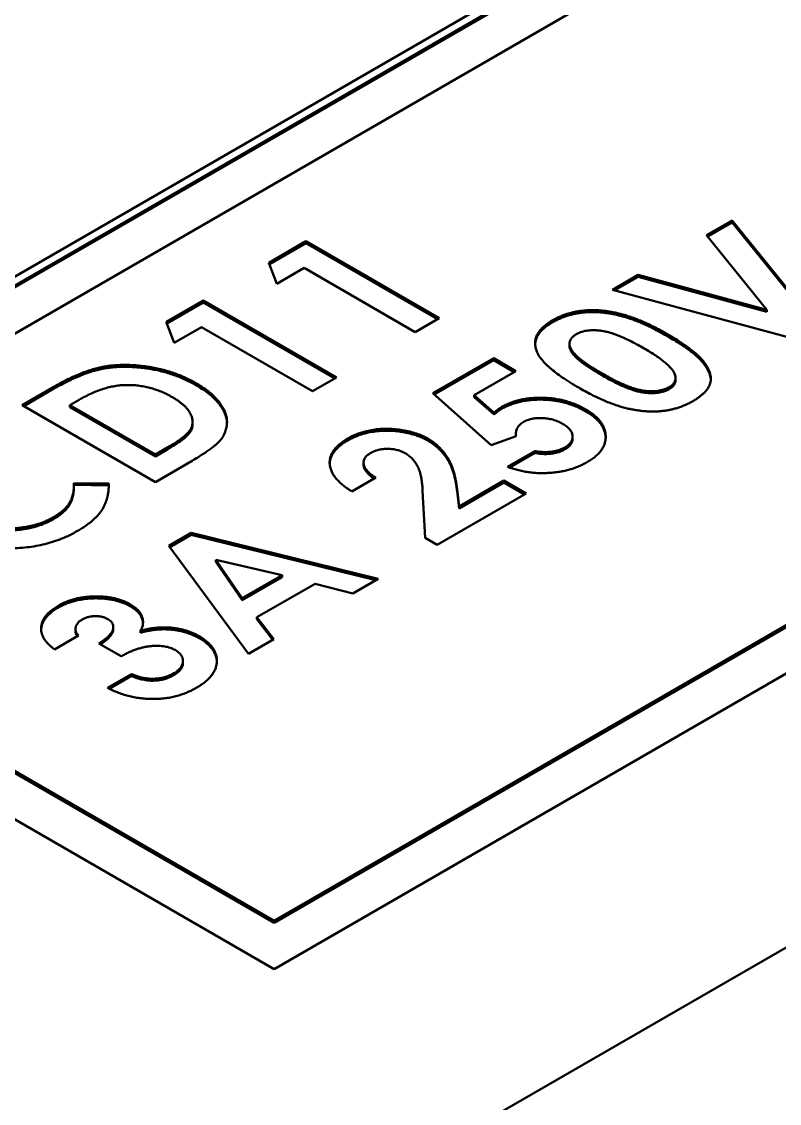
# Model space of a CAD drawing. Header units: millimetres. Extents: x -86 to 841, y -58 to 594.
# Drawn here: x 131.877 to 135.092, y 217.581 to 222.171 of the extents above; entities that cross this region are included whole.
import ezdxf

# ---------------------------------------------------------------- set-up
doc = ezdxf.new("R2010")
doc.units = ezdxf.units.MM
doc.layers.add('Visible (ISO)', color=7, linetype='Continuous', lineweight=50)
doc.layers.add('Visible Narrow (ISO)', color=7, linetype='Continuous', lineweight=35)

msp = doc.modelspace()

# ---------------------------------------------------------------- linework, layer by layer
at = {"layer": 'Visible (ISO)'}
for p, q in [((128.5364, 219.1772), (139.8964, 225.7359)), ((136.1832, 223.5544), (129.8861, 219.9188)), ((136.1832, 223.5463), (129.8932, 219.9147)), ((136.1832, 223.3503), (130.2397, 219.9188)), ((132.7192, 216.8565), (141.4873, 221.9187)), ((132.9479, 218.1511), (139.2449, 221.7867)), ((132.9479, 218.3552), (138.8914, 221.7867)), ((132.9479, 218.3471), (138.8914, 221.7785)), ((134.7836, 221.2642), (134.8917, 221.3266)), ((134.7881, 221.2587), (134.8917, 221.3185)), ((134.8917, 221.3266), (135.2523, 220.8816)), ((134.8917, 221.3185), (134.8917, 221.3266)), ((134.8917, 221.3185), (135.2478, 220.879)), ((132.9256, 221.1481), (133.0825, 221.2387)), ((132.9281, 221.1414), (133.0825, 221.2306)), ((133.0825, 221.2387), (133.6482, 220.9121)), ((133.0825, 221.2306), (133.0825, 221.2387)), ((133.0825, 221.2306), (133.6411, 220.9081)), ((135.0397, 220.9481), (134.7836, 221.2642)), ((132.9592, 221.0587), (132.9256, 221.1481)), ((133.0753, 221.1257), (132.9592, 221.0587)), ((133.5467, 220.8535), (133.0753, 221.1257)), ((134.384, 221.0335), (134.4925, 221.0962)), ((134.3937, 221.0309), (134.4925, 221.088)), ((134.4925, 221.0962), (135.0397, 220.9481)), ((134.4925, 221.088), (134.4925, 221.0962)), ((134.4925, 221.088), (135.0397, 220.9399)), ((135.1545, 220.8252), (134.384, 221.0335)), ((132.4904, 220.8969), (132.6474, 220.9875)), ((132.4929, 220.8902), (132.6474, 220.9793)), ((132.6474, 220.9875), (133.213, 220.6609)), ((132.6474, 220.9793), (132.6474, 220.9875)), ((132.6474, 220.9793), (133.206, 220.6568)), ((135.0397, 220.9399), (135.0397, 220.9481)), ((133.6482, 220.9121), (133.5467, 220.8535)), ((134.1285, 220.8946), (134.1285, 220.9028)), ((132.5241, 220.8075), (132.4904, 220.8969)), ((132.6401, 220.8744), (132.5241, 220.8075)), ((133.1115, 220.6023), (132.6401, 220.8744)), ((134.2015, 220.7946), (134.2015, 220.8028)), ((133.6224, 220.5938), (133.88, 220.7425)), ((133.628, 220.5889), (133.88, 220.7344)), ((133.88, 220.7425), (133.9743, 220.6881)), ((133.88, 220.7344), (133.88, 220.7425)), ((133.88, 220.7344), (133.9672, 220.684)), ((133.9743, 220.6881), (133.7971, 220.5858)), ((134.3436, 220.6677), (134.3436, 220.6759)), ((132.619, 220.6272), (132.619, 220.6354)), ((133.213, 220.6609), (133.1115, 220.6023)), ((134.6519, 220.6501), (134.6519, 220.6582)), ((131.8786, 220.5437), (132.0065, 220.6175)), ((131.8857, 220.5396), (132.0065, 220.6094)), ((133.8698, 220.3742), (133.6224, 220.5938)), ((133.7971, 220.5858), (133.882, 220.5113)), ((133.7971, 220.5777), (133.7971, 220.5858)), ((134.6241, 220.6113), (134.6241, 220.6195)), ((132.4443, 220.2171), (131.8786, 220.5437)), ((132.1204, 220.566), (132.0817, 220.5437)), ((132.0817, 220.5437), (132.4443, 220.3343)), ((132.0817, 220.5355), (132.0817, 220.5437)), ((132.0817, 220.5355), (132.4443, 220.3261)), ((133.7971, 220.5777), (133.882, 220.5032)), ((133.882, 220.5032), (133.882, 220.5113)), ((133.9116, 220.5265), (133.9116, 220.5347)), ((134.2706, 220.5172), (134.2706, 220.5254)), ((132.6025, 220.464), (132.6025, 220.4722)), ((133.2606, 220.3935), (133.2606, 220.4017)), ((133.6, 220.3936), (133.6, 220.4017)), ((133.9748, 220.4122), (133.8698, 220.3742)), ((133.9745, 220.4127), (133.9745, 220.4208)), ((134.2149, 220.4019), (134.2149, 220.41)), ((132.4443, 220.3343), (132.4973, 220.3649)), ((132.4443, 220.3261), (132.4973, 220.3568)), ((134.1825, 220.3564), (134.1825, 220.3645)), ((132.4443, 220.3261), (132.4443, 220.3343)), ((133.938, 220.282), (134.054, 220.3489)), ((133.9468, 220.2789), (134.054, 220.3408)), ((134.054, 220.3408), (134.054, 220.3489)), ((132.5742, 220.292), (132.4443, 220.2171)), ((133.3281, 220.2917), (133.3281, 220.2998)), ((133.3796, 220.2359), (133.278, 220.1773)), ((133.7331, 220.1134), (133.9235, 220.2233)), ((133.7331, 220.1053), (133.9235, 220.2152)), ((133.9235, 220.2233), (134.0178, 220.1689)), ((133.9235, 220.2152), (133.9235, 220.2233)), ((133.9235, 220.2152), (134.0107, 220.1648)), ((132.099, 220.2132), (132.247, 220.2111)), ((132.099, 220.2008), (132.099, 220.209)), ((132.099, 220.205), (132.2467, 220.2029)), ((133.5892, 219.9809), (133.5784, 220.1805)), ((134.0178, 220.1689), (133.6407, 219.9512)), ((133.7245, 220.1866), (133.7331, 220.1134)), ((133.7245, 220.1784), (133.7331, 220.1053)), ((133.7331, 220.1053), (133.7331, 220.1134)), ((132.0123, 220.06), (132.0123, 220.0682)), ((132.5021, 219.947), (132.5963, 220.0014)), ((132.5064, 219.9413), (132.5963, 219.9932)), ((132.5963, 220.0014), (133.3904, 219.8067)), ((132.5963, 219.9932), (132.5963, 220.0014)), ((132.5963, 219.9932), (133.3805, 219.801)), ((132.8393, 219.4885), (132.5021, 219.947)), ((133.6407, 219.9512), (133.5892, 219.9809)), ((129.8861, 219.9188), (132.9479, 218.1511)), ((130.2397, 219.9188), (132.9479, 218.3552)), ((130.2397, 219.9106), (132.9479, 218.3471)), ((132.982, 219.8221), (132.7009, 219.8866)), ((132.7009, 219.8866), (132.8125, 219.7243)), ((132.7009, 219.8784), (132.7009, 219.8866)), ((132.7009, 219.8784), (132.8125, 219.7161)), ((132.8125, 219.7243), (132.982, 219.8221)), ((132.8125, 219.7161), (132.982, 219.814)), ((132.982, 219.814), (132.982, 219.8221)), ((133.3904, 219.8067), (133.282, 219.7441)), ((133.122, 219.7857), (132.8755, 219.6434)), ((133.282, 219.7441), (133.122, 219.7857)), ((132.8125, 219.7161), (132.8125, 219.7243)), ((132.0322, 219.6843), (132.0322, 219.6925)), ((132.3385, 219.6899), (132.3385, 219.698)), ((132.8755, 219.6434), (132.9476, 219.551)), ((132.8755, 219.6352), (132.8755, 219.6434)), ((132.8755, 219.6352), (132.9432, 219.5485)), ((132.1054, 219.5854), (132.1054, 219.5936)), ((132.266, 219.5938), (132.266, 219.602)), ((132.3813, 219.5777), (132.3813, 219.5859)), ((132.1177, 219.5659), (132.0161, 219.5073)), ((132.299, 219.478), (132.2047, 219.5324)), ((132.6308, 219.5546), (132.6308, 219.5628)), ((132.9476, 219.551), (132.8393, 219.4885)), ((132.5616, 219.4501), (132.5616, 219.4582)), ((132.2409, 219.344), (132.3425, 219.4026)), ((132.2486, 219.3403), (132.3425, 219.3945)), ((132.3425, 219.3945), (132.3425, 219.4026)), ((132.5217, 219.3975), (132.5217, 219.4057)), ((132.9479, 218.3471), (132.9479, 218.3552))]:
    msp.add_line(p, q, dxfattribs=at)
for points, knots in [([(134.0614, 220.7752), (134.0597, 220.7813), (134.0563, 220.7931), (134.0556, 220.8109), (134.0583, 220.8279), (134.065, 220.8443), (134.0752, 220.8601), (134.0893, 220.8752), (134.1071, 220.8896), (134.1212, 220.8983), (134.1285, 220.9028)], [0, 0, 0, 0, 0.132314, 0.2587, 0.380912, 0.500535, 0.620923, 0.742376, 0.868281, 1, 1, 1, 1]), ([(134.1285, 220.9028), (134.1335, 220.9056), (134.1433, 220.9111), (134.1591, 220.9184), (134.1751, 220.9249), (134.1916, 220.9307), (134.2086, 220.9355), (134.2261, 220.9395), (134.2439, 220.9428), (134.2622, 220.9451), (134.2809, 220.9464), (134.3, 220.9469), (134.3195, 220.9463), (134.3394, 220.945), (134.3596, 220.9426), (134.3802, 220.9393), (134.4012, 220.9351), (134.4227, 220.9299), (134.4448, 220.9236), (134.4675, 220.9159), (134.4911, 220.907), (134.5153, 220.8967), (134.5405, 220.8852), (134.5664, 220.8723), (134.5932, 220.8582), (134.6109, 220.8481), (134.6199, 220.8429)], [0, 0, 0, 0, 0.036627, 0.072018, 0.106602, 0.140274, 0.17358, 0.206379, 0.239129, 0.271938, 0.305059, 0.338342, 0.37263, 0.407727, 0.443889, 0.481473, 0.520266, 0.561057, 0.604159, 0.650198, 0.699685, 0.752419, 0.808832, 0.868984, 0.93269, 1, 1, 1, 1]), ([(134.1285, 220.8946), (134.1335, 220.8974), (134.1433, 220.9029), (134.1591, 220.9102), (134.1751, 220.9168), (134.1916, 220.9225), (134.2086, 220.9274), (134.2261, 220.9314), (134.2439, 220.9346), (134.2622, 220.9369), (134.2809, 220.9383), (134.3, 220.9387), (134.3195, 220.9382), (134.3394, 220.9368), (134.3596, 220.9344), (134.3802, 220.9311), (134.4012, 220.9269), (134.4227, 220.9217), (134.4448, 220.9154), (134.4675, 220.9077), (134.4911, 220.8988), (134.5153, 220.8886), (134.5405, 220.877), (134.5664, 220.8641), (134.5932, 220.85), (134.6109, 220.8399), (134.6199, 220.8347)], [0, 0, 0, 0, 0.036627, 0.072018, 0.106602, 0.140274, 0.17358, 0.206379, 0.239129, 0.271938, 0.305059, 0.338342, 0.37263, 0.407727, 0.443889, 0.481473, 0.520266, 0.561057, 0.604159, 0.650198, 0.699685, 0.752419, 0.808832, 0.868984, 0.93269, 1, 1, 1, 1]), ([(134.0561, 220.8017), (134.0561, 220.8021), (134.0565, 220.8082), (134.0583, 220.8198), (134.065, 220.8362), (134.0752, 220.8519), (134.0893, 220.867), (134.1071, 220.8814), (134.1212, 220.8901), (134.1285, 220.8946)], [0.2506174, 0.2506174, 0.2506174, 0.2506174, 0.2587, 0.3809118, 0.5005349, 0.6209226, 0.7423758, 0.8682808, 1, 1, 1, 1]), ([(134.5184, 220.7843), (134.5095, 220.7894), (134.4922, 220.7993), (134.4663, 220.8127), (134.4419, 220.8247), (134.4189, 220.8349), (134.3973, 220.8434), (134.377, 220.8502), (134.358, 220.8553), (134.3403, 220.8587), (134.3236, 220.8607), (134.308, 220.8616), (134.2932, 220.8616), (134.2792, 220.8605), (134.2661, 220.8584), (134.2539, 220.8552), (134.2426, 220.8509), (134.2359, 220.8474), (134.2325, 220.8456)], [0, 0, 0, 0, 0.112119, 0.21581, 0.310214, 0.396008, 0.473428, 0.542799, 0.60457, 0.659382, 0.708791, 0.755384, 0.798717, 0.840426, 0.880199, 0.91973, 0.959047, 1, 1, 1, 1]), ([(134.2325, 220.8456), (134.2283, 220.8429), (134.22, 220.8376), (134.2108, 220.8283), (134.2045, 220.8183), (134.2017, 220.8094), (134.2013, 220.8019), (134.2019, 220.7959), (134.204, 220.7896), (134.2069, 220.7831), (134.2111, 220.7762), (134.2161, 220.7691), (134.2225, 220.7618), (134.2299, 220.7541), (134.2387, 220.7461), (134.249, 220.7375), (134.2609, 220.7285), (134.2742, 220.7189), (134.2894, 220.7089), (134.3059, 220.6983), (134.3242, 220.6873), (134.337, 220.6797), (134.3436, 220.6759)], [0, 0, 0, 0, 0.053832, 0.105539, 0.157632, 0.2113, 0.239518, 0.269404, 0.300688, 0.334182, 0.369857, 0.408083, 0.448239, 0.491626, 0.538665, 0.589919, 0.646388, 0.70724, 0.772955, 0.843648, 0.919311, 1, 1, 1, 1]), ([(134.6199, 220.8429), (134.629, 220.8376), (134.6467, 220.8273), (134.6714, 220.8117), (134.6938, 220.7965), (134.714, 220.782), (134.7317, 220.7678), (134.7473, 220.7541), (134.7606, 220.7409), (134.7713, 220.728), (134.7804, 220.7156), (134.7878, 220.7035), (134.7936, 220.6917), (134.798, 220.6802), (134.8005, 220.669), (134.8018, 220.6582), (134.8013, 220.6476), (134.7994, 220.6373), (134.7958, 220.6272), (134.7906, 220.6172), (134.7837, 220.6075), (134.7755, 220.5978), (134.7653, 220.5884), (134.754, 220.5791), (134.7408, 220.5699), (134.7311, 220.5641), (134.7261, 220.5611)], [0, 0, 0, 0, 0.0684887, 0.1330724, 0.1938229, 0.251075, 0.3043913, 0.3543972, 0.401009, 0.4444135, 0.4854041, 0.5246418, 0.5618858, 0.5979156, 0.6324415, 0.6657189, 0.6977456, 0.7293455, 0.7605835, 0.7923616, 0.8243181, 0.8571607, 0.8909303, 0.9259628, 0.9620625, 1, 1, 1, 1]), ([(134.6199, 220.8347), (134.629, 220.8294), (134.6467, 220.8191), (134.6714, 220.8035), (134.6938, 220.7884), (134.714, 220.7738), (134.7317, 220.7596), (134.7473, 220.746), (134.7606, 220.7327), (134.7713, 220.7199), (134.7804, 220.7074), (134.7878, 220.6954), (134.7936, 220.6836), (134.798, 220.6721), (134.8004, 220.6615), (134.8012, 220.6548), (134.8014, 220.6518)], [0, 0, 0, 0, 0.0684887, 0.1330724, 0.1938229, 0.251075, 0.3043913, 0.3543972, 0.401009, 0.4444135, 0.4854041, 0.5246418, 0.5618858, 0.5979156, 0.6324415, 0.6598471, 0.6598471, 0.6598471, 0.6598471]), ([(134.2409, 220.6179), (134.2285, 220.6252), (134.2044, 220.6393), (134.1718, 220.6608), (134.1431, 220.6815), (134.1182, 220.7015), (134.0978, 220.7208), (134.0816, 220.7395), (134.0689, 220.7574), (134.0639, 220.7694), (134.0614, 220.7752)], [0, 0, 0, 0, 0.161066, 0.310779, 0.449889, 0.578276, 0.696627, 0.805994, 0.906565, 1, 1, 1, 1]), ([(134.2015, 220.7946), (134.2015, 220.7944), (134.2015, 220.7921), (134.2019, 220.7877), (134.204, 220.7815), (134.2069, 220.7749), (134.2111, 220.7681), (134.2161, 220.761), (134.2225, 220.7537), (134.2299, 220.746), (134.2387, 220.7379), (134.249, 220.7293), (134.2609, 220.7203), (134.2742, 220.7107), (134.2894, 220.7007), (134.3059, 220.6901), (134.3242, 220.6791), (134.337, 220.6716), (134.3436, 220.6677)], [0.2356581, 0.2356581, 0.2356581, 0.2356581, 0.2395184, 0.2694043, 0.3006884, 0.334182, 0.369857, 0.4080829, 0.4482393, 0.4916256, 0.5386654, 0.5899193, 0.6463879, 0.7072399, 0.7729552, 0.8436484, 0.9193114, 1, 1, 1, 1]), ([(134.6473, 220.6777), (134.6454, 220.6814), (134.6414, 220.6893), (134.6321, 220.701), (134.6202, 220.7134), (134.6053, 220.7264), (134.5876, 220.74), (134.5674, 220.7544), (134.544, 220.7692), (134.5272, 220.7791), (134.5184, 220.7843)], [0, 0, 0, 0, 0.088875, 0.186363, 0.29409, 0.412109, 0.541758, 0.682689, 0.835089, 1, 1, 1, 1]), ([(132.0065, 220.6175), (132.0166, 220.6232), (132.036, 220.6343), (132.0655, 220.6495), (132.0937, 220.6632), (132.1212, 220.6751), (132.1473, 220.6855), (132.1727, 220.694), (132.1969, 220.7008), (132.2205, 220.7061), (132.2438, 220.7099), (132.2674, 220.7125), (132.2914, 220.7141), (132.316, 220.7146), (132.3412, 220.7141), (132.3669, 220.7123), (132.3931, 220.7096), (132.4196, 220.7059), (132.4461, 220.701), (132.4724, 220.6951), (132.4982, 220.6879), (132.5234, 220.6796), (132.5482, 220.6703), (132.5725, 220.6598), (132.5963, 220.6482), (132.6114, 220.6397), (132.619, 220.6354)], [0, 0, 0, 0, 0.060145, 0.116262, 0.168646, 0.217421, 0.26241, 0.303907, 0.342233, 0.377621, 0.411584, 0.445386, 0.479752, 0.514569, 0.550351, 0.586994, 0.624785, 0.663736, 0.70347, 0.743462, 0.784023, 0.82514, 0.867271, 0.910311, 0.954426, 1, 1, 1, 1]), ([(132.0065, 220.6094), (132.0166, 220.6151), (132.036, 220.6261), (132.0655, 220.6414), (132.0937, 220.6551), (132.1212, 220.6669), (132.1473, 220.6774), (132.1727, 220.6858), (132.1969, 220.6927), (132.2205, 220.698), (132.2438, 220.7017), (132.2674, 220.7044), (132.2914, 220.7059), (132.316, 220.7064), (132.3412, 220.7059), (132.3669, 220.7041), (132.3931, 220.7015), (132.4196, 220.6978), (132.4461, 220.6929), (132.4724, 220.6869), (132.4982, 220.6798), (132.5234, 220.6715), (132.5482, 220.6621), (132.5725, 220.6516), (132.5963, 220.64), (132.6114, 220.6315), (132.619, 220.6272)], [0, 0, 0, 0, 0.060145, 0.116262, 0.168646, 0.217421, 0.26241, 0.303907, 0.342233, 0.377621, 0.411584, 0.445386, 0.479752, 0.514569, 0.550351, 0.586994, 0.624785, 0.663736, 0.70347, 0.743462, 0.784023, 0.82514, 0.867271, 0.910311, 0.954426, 1, 1, 1, 1]), ([(134.3436, 220.6759), (134.3523, 220.671), (134.369, 220.6615), (134.3938, 220.6484), (134.4175, 220.6371), (134.4397, 220.6273), (134.4609, 220.6193), (134.4807, 220.6129), (134.4992, 220.6079), (134.5167, 220.6049), (134.5331, 220.6031), (134.5485, 220.6023), (134.5632, 220.6027), (134.5771, 220.6039), (134.5901, 220.6063), (134.6024, 220.6097), (134.6139, 220.614), (134.6207, 220.6177), (134.6241, 220.6195)], [0, 0, 0, 0, 0.110752, 0.212376, 0.305552, 0.39038, 0.466772, 0.535487, 0.596824, 0.651363, 0.701341, 0.747857, 0.792193, 0.834257, 0.875313, 0.916021, 0.957645, 1, 1, 1, 1]), ([(134.6241, 220.6195), (134.6272, 220.6214), (134.6333, 220.6251), (134.6405, 220.6314), (134.646, 220.6381), (134.6497, 220.6453), (134.6518, 220.6529), (134.6521, 220.6608), (134.6505, 220.6692), (134.6484, 220.6748), (134.6473, 220.6777)], [0, 0, 0, 0, 0.124035, 0.242846, 0.360342, 0.479042, 0.599334, 0.725488, 0.858549, 1, 1, 1, 1]), ([(132.3202, 220.629), (132.3123, 220.6287), (132.2962, 220.6281), (132.2721, 220.6246), (132.2476, 220.6196), (132.2227, 220.6125), (132.1975, 220.6037), (132.1719, 220.5929), (132.1458, 220.5803), (132.1291, 220.5709), (132.1204, 220.566)], [0, 0, 0, 0, 0.101663, 0.207636, 0.318745, 0.43668, 0.563507, 0.698681, 0.844447, 1, 1, 1, 1]), ([(132.5157, 220.5778), (132.5081, 220.582), (132.4934, 220.5902), (132.4698, 220.6009), (132.4459, 220.6099), (132.4215, 220.6172), (132.3968, 220.6229), (132.3715, 220.6267), (132.346, 220.6289), (132.3288, 220.629), (132.3202, 220.629)], [0, 0, 0, 0, 0.1422804, 0.2774357, 0.4064877, 0.5299178, 0.6501339, 0.7668447, 0.8834991, 1, 1, 1, 1]), ([(132.619, 220.6354), (132.6294, 220.6291), (132.6499, 220.6167), (132.6766, 220.5965), (132.6993, 220.5755), (132.7178, 220.5538), (132.7323, 220.5318), (132.7422, 220.5098), (132.7479, 220.488), (132.749, 220.4665), (132.746, 220.4456), (132.7397, 220.4257), (132.7297, 220.4069), (132.718, 220.392), (132.7061, 220.38), (132.6943, 220.3702), (132.6804, 220.3595), (132.6641, 220.3477), (132.6451, 220.3351), (132.6237, 220.3216), (132.5999, 220.307), (132.583, 220.2972), (132.5742, 220.292)], [0, 0, 0, 0, 0.065767, 0.129467, 0.191414, 0.252424, 0.311761, 0.368786, 0.423917, 0.478313, 0.53121, 0.582008, 0.630995, 0.679292, 0.705349, 0.735235, 0.768913, 0.806892, 0.848943, 0.895126, 0.945474, 1, 1, 1, 1]), ([(132.619, 220.6272), (132.6294, 220.6209), (132.6499, 220.6085), (132.6766, 220.5883), (132.6993, 220.5673), (132.7178, 220.5457), (132.7323, 220.5237), (132.7422, 220.5017), (132.7471, 220.4829), (132.7482, 220.4715), (132.7484, 220.4674)], [0, 0, 0, 0, 0.0657674, 0.129467, 0.1914139, 0.2524244, 0.3117606, 0.3687864, 0.4239165, 0.4549618, 0.4549618, 0.4549618, 0.4549618]), ([(134.3436, 220.6677), (134.3523, 220.6628), (134.369, 220.6534), (134.3938, 220.6403), (134.4175, 220.629), (134.4397, 220.6191), (134.4609, 220.6111), (134.4807, 220.6047), (134.4992, 220.5998), (134.5167, 220.5968), (134.5331, 220.595), (134.5485, 220.5942), (134.5632, 220.5945), (134.5771, 220.5957), (134.5901, 220.5981), (134.6024, 220.6015), (134.6139, 220.6059), (134.6207, 220.6095), (134.6241, 220.6113)], [0, 0, 0, 0, 0.110752, 0.212376, 0.305552, 0.39038, 0.466772, 0.535487, 0.596824, 0.651363, 0.701341, 0.747857, 0.792193, 0.834257, 0.875313, 0.916021, 0.957645, 1, 1, 1, 1]), ([(134.6241, 220.6113), (134.6272, 220.6132), (134.6333, 220.6169), (134.6405, 220.6232), (134.646, 220.63), (134.6497, 220.6371), (134.6515, 220.6439), (134.6519, 220.6482), (134.6519, 220.6501)], [0, 0, 0, 0, 0.1240354, 0.242846, 0.3603417, 0.4790424, 0.5993341, 0.6861987, 0.6861987, 0.6861987, 0.6861987]), ([(134.7261, 220.5611), (134.721, 220.5582), (134.7109, 220.5526), (134.695, 220.545), (134.6786, 220.5384), (134.6622, 220.5324), (134.6452, 220.5276), (134.6281, 220.5235), (134.6105, 220.5204), (134.5926, 220.5182), (134.5745, 220.5169), (134.5559, 220.5164), (134.5369, 220.5167), (134.5176, 220.5181), (134.4979, 220.5203), (134.4777, 220.5234), (134.4572, 220.5274), (134.4362, 220.5323), (134.4146, 220.5383), (134.3922, 220.5457), (134.369, 220.5544), (134.3449, 220.5644), (134.3202, 220.5759), (134.2943, 220.5886), (134.2676, 220.6027), (134.25, 220.6127), (134.2409, 220.6179)], [0, 0, 0, 0, 0.038221, 0.074874, 0.110168, 0.144745, 0.178103, 0.211197, 0.24385, 0.276037, 0.308544, 0.341435, 0.375117, 0.409625, 0.445367, 0.482286, 0.520792, 0.560774, 0.603062, 0.648922, 0.697907, 0.750777, 0.807292, 0.867643, 0.931855, 1, 1, 1, 1]), ([(132.4973, 220.3649), (132.5036, 220.3686), (132.5157, 220.3756), (132.5324, 220.3862), (132.5473, 220.3963), (132.5602, 220.406), (132.5714, 220.4152), (132.5807, 220.4239), (132.5881, 220.4322), (132.5936, 220.4402), (132.5977, 220.448), (132.6004, 220.4559), (132.6021, 220.464), (132.6027, 220.4723), (132.6021, 220.4807), (132.6004, 220.4894), (132.5975, 220.4982), (132.5934, 220.5072), (132.5882, 220.5163), (132.5818, 220.5253), (132.5741, 220.5343), (132.5648, 220.5431), (132.5545, 220.5519), (132.5429, 220.5607), (132.5299, 220.5694), (132.5205, 220.575), (132.5157, 220.5778)], [0, 0, 0, 0, 0.062614, 0.120409, 0.174209, 0.223733, 0.269036, 0.310683, 0.348147, 0.38241, 0.414784, 0.447226, 0.480075, 0.513768, 0.547992, 0.582946, 0.619343, 0.657151, 0.695713, 0.73554, 0.775849, 0.817585, 0.860745, 0.905388, 0.951999, 1, 1, 1, 1]), ([(133.9116, 220.5347), (133.9177, 220.5381), (133.9299, 220.5448), (133.9498, 220.5533), (133.9705, 220.5605), (133.9921, 220.5663), (134.0146, 220.5706), (134.038, 220.5736), (134.0622, 220.5752), (134.087, 220.5753), (134.112, 220.5741), (134.1366, 220.5714), (134.1606, 220.5673), (134.1839, 220.5617), (134.2066, 220.5547), (134.2288, 220.5464), (134.2503, 220.5366), (134.2637, 220.5292), (134.2706, 220.5254)], [0, 0, 0, 0, 0.0634005, 0.1249764, 0.1844922, 0.2434736, 0.3022637, 0.3613836, 0.4214818, 0.4834545, 0.5459361, 0.6081427, 0.6698203, 0.7323323, 0.7960922, 0.8616427, 0.9294352, 1, 1, 1, 1]), ([(133.9116, 220.5265), (133.9177, 220.5299), (133.9299, 220.5366), (133.9498, 220.5451), (133.9705, 220.5524), (133.9921, 220.5582), (134.0146, 220.5625), (134.038, 220.5654), (134.0622, 220.567), (134.087, 220.5671), (134.112, 220.5659), (134.1366, 220.5632), (134.1606, 220.5591), (134.1839, 220.5535), (134.2066, 220.5465), (134.2288, 220.5382), (134.2503, 220.5284), (134.2637, 220.521), (134.2706, 220.5172)], [0, 0, 0, 0, 0.0634005, 0.1249764, 0.1844922, 0.2434736, 0.3022637, 0.3613836, 0.4214818, 0.4834545, 0.5459361, 0.6081427, 0.6698203, 0.7323323, 0.7960922, 0.8616427, 0.9294352, 1, 1, 1, 1]), ([(133.882, 220.5113), (133.8842, 220.5136), (133.8885, 220.518), (133.8958, 220.5241), (133.9034, 220.5297), (133.9089, 220.5331), (133.9116, 220.5347)], [0, 0, 0, 0, 0.263663, 0.52313, 0.767095, 1, 1, 1, 1]), ([(133.882, 220.5032), (133.8842, 220.5054), (133.8885, 220.5098), (133.8958, 220.5159), (133.9034, 220.5215), (133.9089, 220.5249), (133.9116, 220.5265)], [0, 0, 0, 0, 0.263663, 0.52313, 0.767095, 1, 1, 1, 1]), ([(134.1726, 220.4647), (134.1693, 220.4666), (134.163, 220.4701), (134.1525, 220.4747), (134.1422, 220.4788), (134.1314, 220.4821), (134.1203, 220.4849), (134.1089, 220.4868), (134.0974, 220.4883), (134.0856, 220.4889), (134.074, 220.489), (134.0627, 220.4884), (134.0519, 220.4872), (134.0416, 220.4853), (134.0317, 220.4829), (134.0224, 220.4797), (134.0134, 220.4761), (134.0081, 220.4731), (134.0054, 220.4716)], [0, 0, 0, 0, 0.072907, 0.142016, 0.209261, 0.274616, 0.338447, 0.401728, 0.464975, 0.528303, 0.590737, 0.650992, 0.709714, 0.766845, 0.824149, 0.88174, 0.939941, 1, 1, 1, 1]), ([(134.2706, 220.5254), (134.2772, 220.5214), (134.2901, 220.5134), (134.3073, 220.5007), (134.3218, 220.4873), (134.3336, 220.4734), (134.343, 220.459), (134.35, 220.4441), (134.3541, 220.4287), (134.3558, 220.4129), (134.355, 220.3971), (134.3517, 220.3818), (134.346, 220.367), (134.3374, 220.3529), (134.3264, 220.3393), (134.3131, 220.3263), (134.2969, 220.3139), (134.2846, 220.3064), (134.2783, 220.3026)], [0, 0, 0, 0, 0.066766, 0.131748, 0.19484, 0.257058, 0.318426, 0.380359, 0.44304, 0.507188, 0.571241, 0.633106, 0.693894, 0.753891, 0.813773, 0.874504, 0.936212, 1, 1, 1, 1]), ([(134.2706, 220.5172), (134.2772, 220.5132), (134.2901, 220.5053), (134.3073, 220.4925), (134.3218, 220.4792), (134.3336, 220.4652), (134.343, 220.4509), (134.35, 220.436), (134.354, 220.4209), (134.3551, 220.4107), (134.3553, 220.4058)], [0, 0, 0, 0, 0.0667658, 0.1317484, 0.1948403, 0.257058, 0.3184264, 0.3803589, 0.4430401, 0.5028499, 0.5028499, 0.5028499, 0.5028499]), ([(132.4973, 220.3568), (132.5036, 220.3604), (132.5157, 220.3675), (132.5324, 220.378), (132.5473, 220.3881), (132.5602, 220.3978), (132.5714, 220.407), (132.5807, 220.4157), (132.5881, 220.424), (132.5936, 220.432), (132.5977, 220.4398), (132.6004, 220.4477), (132.6021, 220.4558), (132.6025, 220.4612), (132.6025, 220.464)], [0, 0, 0, 0, 0.0626137, 0.1204088, 0.1742088, 0.2237332, 0.2690363, 0.3106829, 0.3481472, 0.3824096, 0.4147842, 0.447226, 0.4800746, 0.5135654, 0.5135654, 0.5135654, 0.5135654]), ([(133.2606, 220.4017), (133.2688, 220.4062), (133.2849, 220.4149), (133.3119, 220.4254), (133.3398, 220.4338), (133.3692, 220.4396), (133.3995, 220.4429), (133.4305, 220.4436), (133.4619, 220.442), (133.4933, 220.4377), (133.5237, 220.4315), (133.5519, 220.4234), (133.5778, 220.4137), (133.5926, 220.4057), (133.6, 220.4017)], [0, 0, 0, 0, 0.089601, 0.174998, 0.257453, 0.339173, 0.420313, 0.501335, 0.584117, 0.670222, 0.756511, 0.839232, 0.920133, 1, 1, 1, 1]), ([(134.0054, 220.4716), (134.0026, 220.4699), (133.9971, 220.4664), (133.9904, 220.4604), (133.9845, 220.454), (133.9802, 220.4468), (133.9771, 220.439), (133.975, 220.4306), (133.9743, 220.4216), (133.9746, 220.4154), (133.9748, 220.4122)], [0, 0, 0, 0, 0.110315, 0.221095, 0.333771, 0.452335, 0.576542, 0.708924, 0.849417, 1, 1, 1, 1]), ([(134.1825, 220.3645), (134.1852, 220.3662), (134.1905, 220.3695), (134.1975, 220.3748), (134.2032, 220.3805), (134.2078, 220.3864), (134.2113, 220.3926), (134.2137, 220.3992), (134.2149, 220.4059), (134.215, 220.4129), (134.2139, 220.4199), (134.2116, 220.4269), (134.2082, 220.4336), (134.2034, 220.4402), (134.1975, 220.4466), (134.1904, 220.4529), (134.1821, 220.459), (134.1758, 220.4628), (134.1726, 220.4647)], [0, 0, 0, 0, 0.0611615, 0.1203364, 0.1783898, 0.2358655, 0.2941824, 0.353242, 0.4136922, 0.4761377, 0.5394336, 0.6023842, 0.6644303, 0.7277262, 0.7924691, 0.8591605, 0.928156, 1, 1, 1, 1]), ([(133.278, 220.1773), (133.2708, 220.182), (133.2566, 220.1911), (133.2383, 220.2057), (133.2222, 220.2202), (133.209, 220.2349), (133.1985, 220.2497), (133.1909, 220.2647), (133.1858, 220.2798), (133.1837, 220.2949), (133.1841, 220.3098), (133.1871, 220.3244), (133.1929, 220.3385), (133.2013, 220.3521), (133.212, 220.3653), (133.2258, 220.378), (133.2417, 220.3903), (133.2542, 220.3978), (133.2606, 220.4017)], [0, 0, 0, 0, 0.074933, 0.1464146, 0.2147332, 0.2803957, 0.3439118, 0.4055207, 0.4664762, 0.5268093, 0.5861676, 0.6441224, 0.7016406, 0.7587758, 0.8166464, 0.8756669, 0.9366302, 1, 1, 1, 1]), ([(133.2606, 220.3935), (133.2688, 220.398), (133.2849, 220.4067), (133.3119, 220.4173), (133.3398, 220.4256), (133.3692, 220.4314), (133.3995, 220.4347), (133.4305, 220.4354), (133.4619, 220.4338), (133.4933, 220.4296), (133.5237, 220.4233), (133.5519, 220.4152), (133.5778, 220.4055), (133.5926, 220.3975), (133.6, 220.3936)], [0, 0, 0, 0, 0.089601, 0.174998, 0.257453, 0.339173, 0.420313, 0.501335, 0.584117, 0.670222, 0.756511, 0.839232, 0.920133, 1, 1, 1, 1]), ([(133.6, 220.4017), (133.6042, 220.3992), (133.6127, 220.3941), (133.6245, 220.3857), (133.6358, 220.3769), (133.6464, 220.3673), (133.6565, 220.3571), (133.6661, 220.3464), (133.675, 220.3349), (133.6834, 220.3229), (133.691, 220.3098), (133.698, 220.2957), (133.7042, 220.2804), (133.7097, 220.2639), (133.7146, 220.2463), (133.7186, 220.2274), (133.722, 220.2074), (133.7237, 220.1936), (133.7245, 220.1866)], [0, 0, 0, 0, 0.045518, 0.091616, 0.139247, 0.188242, 0.238674, 0.290665, 0.344841, 0.400433, 0.459145, 0.522553, 0.590103, 0.662816, 0.73968, 0.821575, 0.90833, 1, 1, 1, 1]), ([(134.1825, 220.3564), (134.1852, 220.358), (134.1905, 220.3613), (134.1975, 220.3666), (134.2032, 220.3723), (134.2078, 220.3783), (134.2113, 220.3845), (134.2137, 220.391), (134.2147, 220.3968), (134.2149, 220.4005), (134.2149, 220.4019)], [0, 0, 0, 0, 0.0611615, 0.1203364, 0.1783898, 0.2358655, 0.2941824, 0.353242, 0.4136922, 0.4510088, 0.4510088, 0.4510088, 0.4510088]), ([(133.1841, 220.2957), (133.1841, 220.2977), (133.1847, 220.3046), (133.1871, 220.3162), (133.1929, 220.3303), (133.2013, 220.3439), (133.212, 220.3572), (133.2258, 220.3698), (133.2417, 220.3822), (133.2542, 220.3897), (133.2606, 220.3935)], [0.5623594, 0.5623594, 0.5623594, 0.5623594, 0.5861676, 0.6441224, 0.7016406, 0.7587758, 0.8166464, 0.8756669, 0.9366302, 1, 1, 1, 1]), ([(133.5056, 220.339), (133.5001, 220.3419), (133.4896, 220.3476), (133.471, 220.3534), (133.4515, 220.3574), (133.431, 220.3586), (133.4106, 220.3576), (133.3909, 220.3541), (133.3724, 220.3481), (133.3618, 220.3426), (133.3563, 220.3397)], [0, 0, 0, 0, 0.1327, 0.257127, 0.378014, 0.500769, 0.623253, 0.743749, 0.868176, 1, 1, 1, 1]), ([(133.6, 220.3936), (133.6042, 220.391), (133.6127, 220.3859), (133.6245, 220.3776), (133.6358, 220.3687), (133.6464, 220.3591), (133.6565, 220.349), (133.6661, 220.3382), (133.675, 220.3268), (133.6834, 220.3147), (133.691, 220.3017), (133.698, 220.2876), (133.7042, 220.2722), (133.7097, 220.2558), (133.7146, 220.2381), (133.7186, 220.2192), (133.722, 220.1992), (133.7237, 220.1855), (133.7245, 220.1784)], [0, 0, 0, 0, 0.045518, 0.091616, 0.139247, 0.188242, 0.238674, 0.290665, 0.344841, 0.400433, 0.459145, 0.522553, 0.590103, 0.662816, 0.73968, 0.821575, 0.90833, 1, 1, 1, 1]), ([(134.054, 220.3489), (134.0602, 220.3479), (134.072, 220.3458), (134.0902, 220.3444), (134.1078, 220.3443), (134.1247, 220.3459), (134.1409, 220.3486), (134.1561, 220.3525), (134.1701, 220.3579), (134.1784, 220.3623), (134.1825, 220.3645)], [0, 0, 0, 0, 0.138155, 0.268488, 0.394308, 0.517484, 0.638468, 0.756932, 0.877258, 1, 1, 1, 1]), ([(134.054, 220.3408), (134.0602, 220.3397), (134.072, 220.3376), (134.0902, 220.3362), (134.1078, 220.3361), (134.1247, 220.3377), (134.1409, 220.3404), (134.1561, 220.3444), (134.1701, 220.3497), (134.1784, 220.3541), (134.1825, 220.3564)], [0, 0, 0, 0, 0.138155, 0.268488, 0.394308, 0.517484, 0.638468, 0.756932, 0.877258, 1, 1, 1, 1]), ([(133.3563, 220.3397), (133.3537, 220.3381), (133.3486, 220.335), (133.3421, 220.3297), (133.3369, 220.3242), (133.3328, 220.3184), (133.3299, 220.3123), (133.3284, 220.3058), (133.3279, 220.2991), (133.3286, 220.2922), (133.3305, 220.2851), (133.3337, 220.278), (133.3384, 220.2709), (133.344, 220.2638), (133.3511, 220.2567), (133.3594, 220.2497), (133.3688, 220.2427), (133.3759, 220.2382), (133.3796, 220.2359)], [0, 0, 0, 0, 0.0564669, 0.1111641, 0.1649371, 0.2183218, 0.2723929, 0.3279763, 0.3852911, 0.4449029, 0.5068438, 0.5694882, 0.6341532, 0.7009761, 0.7708975, 0.8436256, 0.9196597, 1, 1, 1, 1]), ([(133.5784, 220.1805), (133.5781, 220.1863), (133.5774, 220.1975), (133.576, 220.2138), (133.574, 220.2289), (133.5712, 220.2427), (133.5684, 220.2554), (133.5647, 220.2669), (133.5609, 220.2773), (133.5549, 220.2892), (133.5464, 220.3024), (133.5348, 220.3166), (133.5215, 220.3289), (133.5107, 220.3357), (133.5056, 220.339)], [0, 0, 0, 0, 0.1038494, 0.2011254, 0.291131, 0.374368, 0.450731, 0.5205206, 0.5832754, 0.64008, 0.7420436, 0.8350514, 0.9208688, 1, 1, 1, 1]), ([(133.3281, 220.2917), (133.3281, 220.2915), (133.3281, 220.2889), (133.3286, 220.284), (133.3305, 220.2769), (133.3337, 220.2698), (133.3384, 220.2627), (133.344, 220.2556), (133.3511, 220.2486), (133.3594, 220.2416), (133.3668, 220.236), (133.3715, 220.2329), (133.3728, 220.232)], [0.3801014, 0.3801014, 0.3801014, 0.3801014, 0.3852911, 0.4449029, 0.5068438, 0.5694882, 0.6341532, 0.7009761, 0.7708975, 0.8436256, 0.9196597, 0.9504012, 0.9504012, 0.9504012, 0.9504012]), ([(134.2783, 220.3026), (134.2724, 220.2993), (134.2607, 220.2929), (134.2421, 220.2842), (134.2225, 220.2768), (134.2026, 220.2703), (134.1819, 220.2652), (134.1606, 220.2608), (134.1385, 220.2579), (134.1161, 220.2558), (134.0933, 220.255), (134.0705, 220.2552), (134.048, 220.2567), (134.0255, 220.2593), (134.0034, 220.2633), (133.9813, 220.2683), (133.9593, 220.2745), (133.9452, 220.2794), (133.938, 220.282)], [0, 0, 0, 0, 0.065947, 0.13006, 0.192481, 0.25383, 0.314376, 0.374668, 0.435388, 0.496723, 0.558065, 0.618986, 0.679994, 0.740915, 0.80334, 0.866794, 0.932306, 1, 1, 1, 1]), ([(132.0123, 220.0682), (132.0197, 220.0727), (132.0341, 220.0815), (132.0526, 220.096), (132.0679, 220.1112), (132.0779, 220.1247), (132.0844, 220.1359), (132.0884, 220.145), (132.092, 220.1548), (132.0948, 220.1652), (132.097, 220.1763), (132.0982, 220.188), (132.0991, 220.2004), (132.099, 220.2089), (132.099, 220.2132)], [0, 0, 0, 0, 0.117053, 0.229979, 0.340718, 0.450132, 0.506336, 0.565284, 0.628189, 0.694716, 0.765009, 0.839573, 0.917746, 1, 1, 1, 1]), ([(132.0123, 220.06), (132.0197, 220.0645), (132.0341, 220.0733), (132.0526, 220.0879), (132.0679, 220.1031), (132.0779, 220.1165), (132.0844, 220.1277), (132.0884, 220.1369), (132.092, 220.1466), (132.0948, 220.157), (132.097, 220.1681), (132.0982, 220.1798), (132.0991, 220.1922), (132.099, 220.2007), (132.099, 220.205)], [0, 0, 0, 0, 0.117053, 0.229979, 0.340718, 0.450132, 0.506336, 0.565284, 0.628189, 0.694716, 0.765009, 0.839573, 0.917746, 1, 1, 1, 1]), ([(132.247, 220.2111), (132.2468, 220.2054), (132.2465, 220.1941), (132.2451, 220.1777), (132.2424, 220.162), (132.2391, 220.1471), (132.2347, 220.133), (132.2292, 220.1197), (132.223, 220.1072), (132.2156, 220.0954), (132.2072, 220.084), (132.1975, 220.073), (132.1867, 220.062), (132.1746, 220.0513), (132.1614, 220.0406), (132.1468, 220.0301), (132.1312, 220.0198), (132.12, 220.0131), (132.1143, 220.0098)], [0, 0, 0, 0, 0.077784, 0.151817, 0.222542, 0.29028, 0.354643, 0.415801, 0.474713, 0.53043, 0.585584, 0.641307, 0.6979, 0.75542, 0.814521, 0.874876, 0.936669, 1, 1, 1, 1]), ([(131.6236, 220.0712), (131.6284, 220.0685), (131.6378, 220.0632), (131.6527, 220.0559), (131.668, 220.0493), (131.6837, 220.0434), (131.6997, 220.0381), (131.716, 220.0335), (131.7327, 220.0297), (131.7497, 220.0264), (131.7668, 220.0237), (131.7842, 220.0219), (131.8015, 220.0209), (131.8188, 220.0202), (131.8362, 220.0206), (131.8536, 220.0216), (131.871, 220.0233), (131.8883, 220.0258), (131.9055, 220.0287), (131.9222, 220.0325), (131.9386, 220.0367), (131.9543, 220.0419), (131.9697, 220.0474), (131.9844, 220.0538), (131.9989, 220.0605), (132.0078, 220.0656), (132.0123, 220.0682)], [0, 0, 0, 0, 0.045993, 0.090653, 0.134142, 0.177355, 0.219295, 0.260941, 0.30214, 0.343266, 0.384147, 0.424348, 0.464388, 0.503978, 0.543795, 0.583781, 0.624404, 0.665346, 0.706652, 0.747661, 0.788862, 0.830193, 0.871687, 0.91372, 0.956581, 1, 1, 1, 1]), ([(131.6236, 220.063), (131.6284, 220.0603), (131.6378, 220.055), (131.6527, 220.0477), (131.668, 220.0411), (131.6837, 220.0352), (131.6997, 220.0299), (131.716, 220.0253), (131.7327, 220.0215), (131.7497, 220.0182), (131.7668, 220.0156), (131.7842, 220.0137), (131.8015, 220.0127), (131.8188, 220.0121), (131.8362, 220.0125), (131.8536, 220.0134), (131.871, 220.0151), (131.8883, 220.0176), (131.9055, 220.0205), (131.9222, 220.0243), (131.9386, 220.0286), (131.9543, 220.0337), (131.9697, 220.0392), (131.9844, 220.0456), (131.9989, 220.0524), (132.0078, 220.0574), (132.0123, 220.06)], [0, 0, 0, 0, 0.045993, 0.090653, 0.134142, 0.177355, 0.219295, 0.260941, 0.30214, 0.343266, 0.384147, 0.424348, 0.464388, 0.503978, 0.543795, 0.583781, 0.624404, 0.665346, 0.706652, 0.747661, 0.788862, 0.830193, 0.871687, 0.91372, 0.956581, 1, 1, 1, 1]), ([(132.1143, 220.0098), (132.1035, 220.0039), (132.0823, 219.9922), (132.0482, 219.977), (132.0128, 219.9642), (131.9763, 219.9537), (131.9386, 219.9457), (131.8998, 219.94), (131.8598, 219.9366), (131.8191, 219.9357), (131.7783, 219.9371), (131.7382, 219.9406), (131.6993, 219.947), (131.6613, 219.9552), (131.6247, 219.9661), (131.5891, 219.9792), (131.5546, 219.9946), (131.5332, 220.0064), (131.5223, 220.0124)], [0, 0, 0, 0, 0.067374, 0.131832, 0.194455, 0.255566, 0.315587, 0.375625, 0.436133, 0.497772, 0.559461, 0.620267, 0.680775, 0.741575, 0.803222, 0.866497, 0.931913, 1, 1, 1, 1]), ([(132.0322, 219.6925), (132.0378, 219.6956), (132.0489, 219.7016), (132.0667, 219.7096), (132.0854, 219.7163), (132.1046, 219.7219), (132.1247, 219.7262), (132.1454, 219.7296), (132.1668, 219.7315), (132.1886, 219.7322), (132.2104, 219.732), (132.2314, 219.7304), (132.2516, 219.7279), (132.271, 219.7242), (132.2894, 219.7194), (132.3068, 219.7133), (132.3234, 219.7063), (132.3334, 219.7008), (132.3385, 219.698)], [0, 0, 0, 0, 0.068214, 0.134095, 0.198286, 0.26116, 0.323635, 0.386367, 0.449642, 0.514245, 0.578413, 0.640375, 0.700615, 0.760104, 0.819299, 0.878466, 0.93836, 1, 1, 1, 1]), ([(132.0322, 219.6843), (132.0378, 219.6874), (132.0489, 219.6935), (132.0667, 219.7014), (132.0854, 219.7081), (132.1046, 219.7138), (132.1247, 219.718), (132.1454, 219.7214), (132.1668, 219.7233), (132.1886, 219.7241), (132.2104, 219.7238), (132.2314, 219.7223), (132.2516, 219.7197), (132.271, 219.7161), (132.2894, 219.7112), (132.3068, 219.7052), (132.3234, 219.6982), (132.3334, 219.6927), (132.3385, 219.6899)], [0, 0, 0, 0, 0.068214, 0.134095, 0.198286, 0.26116, 0.323635, 0.386367, 0.449642, 0.514245, 0.578413, 0.640375, 0.700615, 0.760104, 0.819299, 0.878466, 0.93836, 1, 1, 1, 1]), ([(131.9598, 219.59), (131.9598, 219.5948), (131.9597, 219.6044), (131.9628, 219.6184), (131.968, 219.6321), (131.9761, 219.6452), (131.9863, 219.6579), (131.9993, 219.67), (132.0144, 219.6817), (132.0262, 219.6888), (132.0322, 219.6925)], [0, 0, 0, 0, 0.127407, 0.251106, 0.372908, 0.494496, 0.616171, 0.740563, 0.867605, 1, 1, 1, 1]), ([(131.9598, 219.5896), (131.9599, 219.5918), (131.9603, 219.5988), (131.9628, 219.6103), (131.968, 219.6239), (131.9761, 219.637), (131.9863, 219.6497), (131.9993, 219.6618), (132.0144, 219.6735), (132.0262, 219.6807), (132.0322, 219.6843)], [0.0683834, 0.0683834, 0.0683834, 0.0683834, 0.1274069, 0.2511055, 0.3729078, 0.4944963, 0.6161714, 0.7405629, 0.8676049, 1, 1, 1, 1]), ([(132.3385, 219.698), (132.3444, 219.6944), (132.3561, 219.6871), (132.37, 219.6747), (132.3809, 219.6615), (132.3882, 219.6473), (132.3922, 219.6326), (132.3923, 219.6172), (132.389, 219.6015), (132.3839, 219.5912), (132.3813, 219.5859)], [0, 0, 0, 0, 0.124097, 0.245057, 0.364484, 0.485869, 0.608926, 0.734309, 0.863947, 1, 1, 1, 1]), ([(132.3385, 219.6899), (132.3444, 219.6862), (132.3561, 219.6789), (132.37, 219.6665), (132.3809, 219.6533), (132.3882, 219.6392), (132.3912, 219.628), (132.3919, 219.6216), (132.392, 219.6201)], [0, 0, 0, 0, 0.1240971, 0.2450574, 0.3644845, 0.485869, 0.6089262, 0.6448421, 0.6448421, 0.6448421, 0.6448421]), ([(132.1331, 219.6335), (132.1296, 219.6312), (132.1226, 219.6268), (132.1146, 219.6191), (132.109, 219.6107), (132.106, 219.6017), (132.105, 219.5924), (132.1066, 219.5833), (132.1106, 219.5743), (132.1153, 219.5687), (132.1177, 219.5659)], [0, 0, 0, 0, 0.123555, 0.245171, 0.367362, 0.49376, 0.621427, 0.745936, 0.87222, 1, 1, 1, 1]), ([(132.2434, 219.6357), (132.2396, 219.6377), (132.232, 219.6416), (132.2187, 219.6458), (132.2044, 219.6483), (132.1894, 219.6489), (132.1743, 219.6478), (132.1595, 219.6449), (132.1454, 219.6401), (132.1373, 219.6357), (132.1331, 219.6335)], [0, 0, 0, 0, 0.126097, 0.246115, 0.363678, 0.484842, 0.607566, 0.731451, 0.861112, 1, 1, 1, 1]), ([(132.2047, 219.5324), (132.2108, 219.5367), (132.2224, 219.5446), (132.2373, 219.5561), (132.2488, 219.5665), (132.2568, 219.5761), (132.2622, 219.5849), (132.2651, 219.5934), (132.2664, 219.6017), (132.2653, 219.6097), (132.2625, 219.6172), (132.2579, 219.6241), (132.2518, 219.6305), (132.2462, 219.634), (132.2434, 219.6357)], [0, 0, 0, 0, 0.14169, 0.265074, 0.370022, 0.458987, 0.536598, 0.609783, 0.680604, 0.749707, 0.815648, 0.878083, 0.93959, 1, 1, 1, 1]), ([(132.0161, 219.5073), (132.0118, 219.5107), (132.0032, 219.5172), (131.9923, 219.5275), (131.9825, 219.5377), (131.9747, 219.548), (131.9684, 219.5584), (131.9639, 219.5689), (131.9607, 219.5794), (131.9601, 219.5864), (131.9598, 219.59)], [0, 0, 0, 0, 0.138943, 0.271391, 0.400711, 0.524933, 0.6468, 0.764858, 0.883108, 1, 1, 1, 1]), ([(132.1054, 219.5854), (132.1054, 219.585), (132.1055, 219.5816), (132.1066, 219.5751), (132.1097, 219.5681), (132.1124, 219.5643), (132.1131, 219.5633)], [0.6047435, 0.6047435, 0.6047435, 0.6047435, 0.6214265, 0.7459364, 0.8722197, 0.9158821, 0.9158821, 0.9158821, 0.9158821]), ([(132.2111, 219.5287), (132.2151, 219.5315), (132.2244, 219.5379), (132.2373, 219.5479), (132.2488, 219.5584), (132.2568, 219.5679), (132.2622, 219.5767), (132.2651, 219.5852), (132.266, 219.5909), (132.266, 219.5937), (132.266, 219.5938)], [0.0496229, 0.0496229, 0.0496229, 0.0496229, 0.1416899, 0.2650737, 0.3700217, 0.4589865, 0.5365977, 0.6097826, 0.6806043, 0.6825469, 0.6825469, 0.6825469, 0.6825469]), ([(132.3813, 219.5859), (132.3867, 219.5875), (132.3972, 219.5905), (132.4136, 219.5941), (132.4299, 219.597), (132.4464, 219.599), (132.4628, 219.6004), (132.4792, 219.6008), (132.4958, 219.6005), (132.5123, 219.5993), (132.5286, 219.5973), (132.5446, 219.5947), (132.5601, 219.5912), (132.5752, 219.5871), (132.5898, 219.5822), (132.604, 219.5765), (132.6178, 219.57), (132.6264, 219.5652), (132.6308, 219.5628)], [0, 0, 0, 0, 0.066211, 0.130102, 0.192891, 0.254724, 0.315349, 0.375886, 0.436388, 0.497732, 0.55907, 0.620303, 0.68102, 0.74239, 0.804615, 0.868123, 0.933318, 1, 1, 1, 1]), ([(132.3813, 219.5777), (132.3867, 219.5793), (132.3972, 219.5824), (132.4136, 219.5859), (132.4299, 219.5889), (132.4464, 219.5908), (132.4628, 219.5922), (132.4792, 219.5926), (132.4958, 219.5923), (132.5123, 219.5911), (132.5286, 219.5892), (132.5446, 219.5865), (132.5601, 219.5831), (132.5752, 219.579), (132.5898, 219.574), (132.604, 219.5683), (132.6178, 219.5618), (132.6264, 219.5571), (132.6308, 219.5546)], [0, 0, 0, 0, 0.066211, 0.130102, 0.192891, 0.254724, 0.315349, 0.375886, 0.436388, 0.497732, 0.55907, 0.620303, 0.68102, 0.74239, 0.804615, 0.868123, 0.933318, 1, 1, 1, 1]), ([(132.6308, 219.5628), (132.6369, 219.5591), (132.6489, 219.5517), (132.6644, 219.5397), (132.6775, 219.5271), (132.6882, 219.514), (132.6962, 219.5003), (132.7019, 219.486), (132.7051, 219.4711), (132.7057, 219.4558), (132.7039, 219.4405), (132.6996, 219.4253), (132.6923, 219.4107), (132.6829, 219.3963), (132.6704, 219.3825), (132.6555, 219.3691), (132.638, 219.356), (132.6246, 219.3479), (132.6177, 219.3438)], [0, 0, 0, 0, 0.062831, 0.123943, 0.183544, 0.242266, 0.301274, 0.361066, 0.421944, 0.48452, 0.547755, 0.610383, 0.672331, 0.734786, 0.797914, 0.862951, 0.930008, 1, 1, 1, 1]), ([(132.6308, 219.5546), (132.6369, 219.5509), (132.6489, 219.5436), (132.6644, 219.5315), (132.6775, 219.519), (132.6882, 219.5058), (132.6962, 219.4921), (132.7019, 219.4778), (132.7046, 219.4654), (132.7052, 219.4579), (132.7053, 219.4553)], [0, 0, 0, 0, 0.0628314, 0.1239433, 0.1835443, 0.242266, 0.3012741, 0.3610656, 0.4219443, 0.4535441, 0.4535441, 0.4535441, 0.4535441]), ([(132.5282, 219.5048), (132.525, 219.5065), (132.5186, 219.5099), (132.5078, 219.5141), (132.4964, 219.5176), (132.4842, 219.5201), (132.4713, 219.5218), (132.4576, 219.5225), (132.4432, 219.5224), (132.4281, 219.5216), (132.4126, 219.5196), (132.3967, 219.5169), (132.3809, 219.5128), (132.3647, 219.508), (132.3485, 219.502), (132.3321, 219.4949), (132.3152, 219.487), (132.3045, 219.4811), (132.299, 219.478)], [0, 0, 0, 0, 0.050617, 0.100161, 0.149266, 0.198883, 0.249305, 0.301846, 0.357178, 0.415399, 0.476408, 0.539798, 0.606158, 0.67592, 0.749766, 0.828276, 0.911839, 1, 1, 1, 1]), ([(132.5217, 219.4057), (132.5248, 219.4075), (132.5309, 219.4111), (132.5387, 219.417), (132.5454, 219.4231), (132.5511, 219.4293), (132.5554, 219.4358), (132.5588, 219.4425), (132.5608, 219.4493), (132.5617, 219.4563), (132.5614, 219.4632), (132.5603, 219.47), (132.5576, 219.4765), (132.554, 219.4827), (132.5494, 219.4887), (132.5433, 219.4943), (132.5365, 219.4998), (132.531, 219.5031), (132.5282, 219.5048)], [0, 0, 0, 0, 0.069401, 0.135941, 0.201017, 0.264176, 0.327047, 0.389136, 0.4515, 0.515488, 0.578131, 0.639336, 0.69939, 0.758061, 0.817036, 0.876417, 0.937279, 1, 1, 1, 1]), ([(132.5217, 219.3975), (132.5248, 219.3993), (132.5309, 219.4029), (132.5387, 219.4088), (132.5454, 219.4149), (132.5511, 219.4212), (132.5554, 219.4277), (132.5588, 219.4343), (132.5608, 219.4412), (132.5615, 219.4465), (132.5616, 219.4495), (132.5616, 219.4501)], [0, 0, 0, 0, 0.069401, 0.135941, 0.2010169, 0.264176, 0.3270471, 0.3891358, 0.4514995, 0.5154879, 0.5325515, 0.5325515, 0.5325515, 0.5325515]), ([(132.3425, 219.4026), (132.3467, 219.401), (132.3549, 219.3977), (132.3673, 219.3933), (132.3798, 219.3898), (132.392, 219.387), (132.4039, 219.3847), (132.4159, 219.3834), (132.4276, 219.3826), (132.4429, 219.3828), (132.4616, 219.3845), (132.4833, 219.3889), (132.5036, 219.3961), (132.5156, 219.4024), (132.5217, 219.4057)], [0, 0, 0, 0, 0.077371, 0.1507, 0.220747, 0.286666, 0.349582, 0.410791, 0.470004, 0.527741, 0.641738, 0.755287, 0.873516, 1, 1, 1, 1]), ([(132.3425, 219.3945), (132.3467, 219.3928), (132.3549, 219.3895), (132.3673, 219.3851), (132.3798, 219.3816), (132.392, 219.3788), (132.4039, 219.3766), (132.4159, 219.3752), (132.4276, 219.3744), (132.4429, 219.3746), (132.4616, 219.3763), (132.4833, 219.3807), (132.5036, 219.3879), (132.5156, 219.3942), (132.5217, 219.3975)], [0, 0, 0, 0, 0.077371, 0.1507, 0.220747, 0.286666, 0.349582, 0.410791, 0.470004, 0.527741, 0.641738, 0.755287, 0.873516, 1, 1, 1, 1]), ([(132.6177, 219.3438), (132.611, 219.3401), (132.5977, 219.3328), (132.5764, 219.3233), (132.5544, 219.3152), (132.5318, 219.3085), (132.5085, 219.3033), (132.4846, 219.2995), (132.46, 219.2973), (132.4349, 219.2966), (132.4096, 219.2972), (132.3845, 219.2995), (132.3596, 219.3031), (132.3351, 219.3082), (132.311, 219.315), (132.2871, 219.3232), (132.2635, 219.3328), (132.2485, 219.3402), (132.2409, 219.344)], [0, 0, 0, 0, 0.0666683, 0.1303611, 0.191963, 0.2520309, 0.3111653, 0.3694756, 0.4283312, 0.4881732, 0.5485263, 0.6084457, 0.6690289, 0.7308433, 0.7941676, 0.8598109, 0.9285235, 1, 1, 1, 1])]:
    msp.add_open_spline(points, degree=3, knots=knots, dxfattribs=at)
msp.add_open_spline([(133.9745, 220.4127), (133.9745, 220.4125), (133.9745, 220.4123), (133.9745, 220.4121)], degree=3, dxfattribs=at)
at = {"layer": 'Visible Narrow (ISO)'}
for p, q in [((134.6199, 220.8347), (134.6199, 220.8429)), ((132.0065, 220.6094), (132.0065, 220.6175)), ((132.4973, 220.3568), (132.4973, 220.3649)), ((133.7245, 220.1784), (133.7245, 220.1866))]:
    msp.add_line(p, q, dxfattribs=at)

doc.saveas('drawing.dxf')
